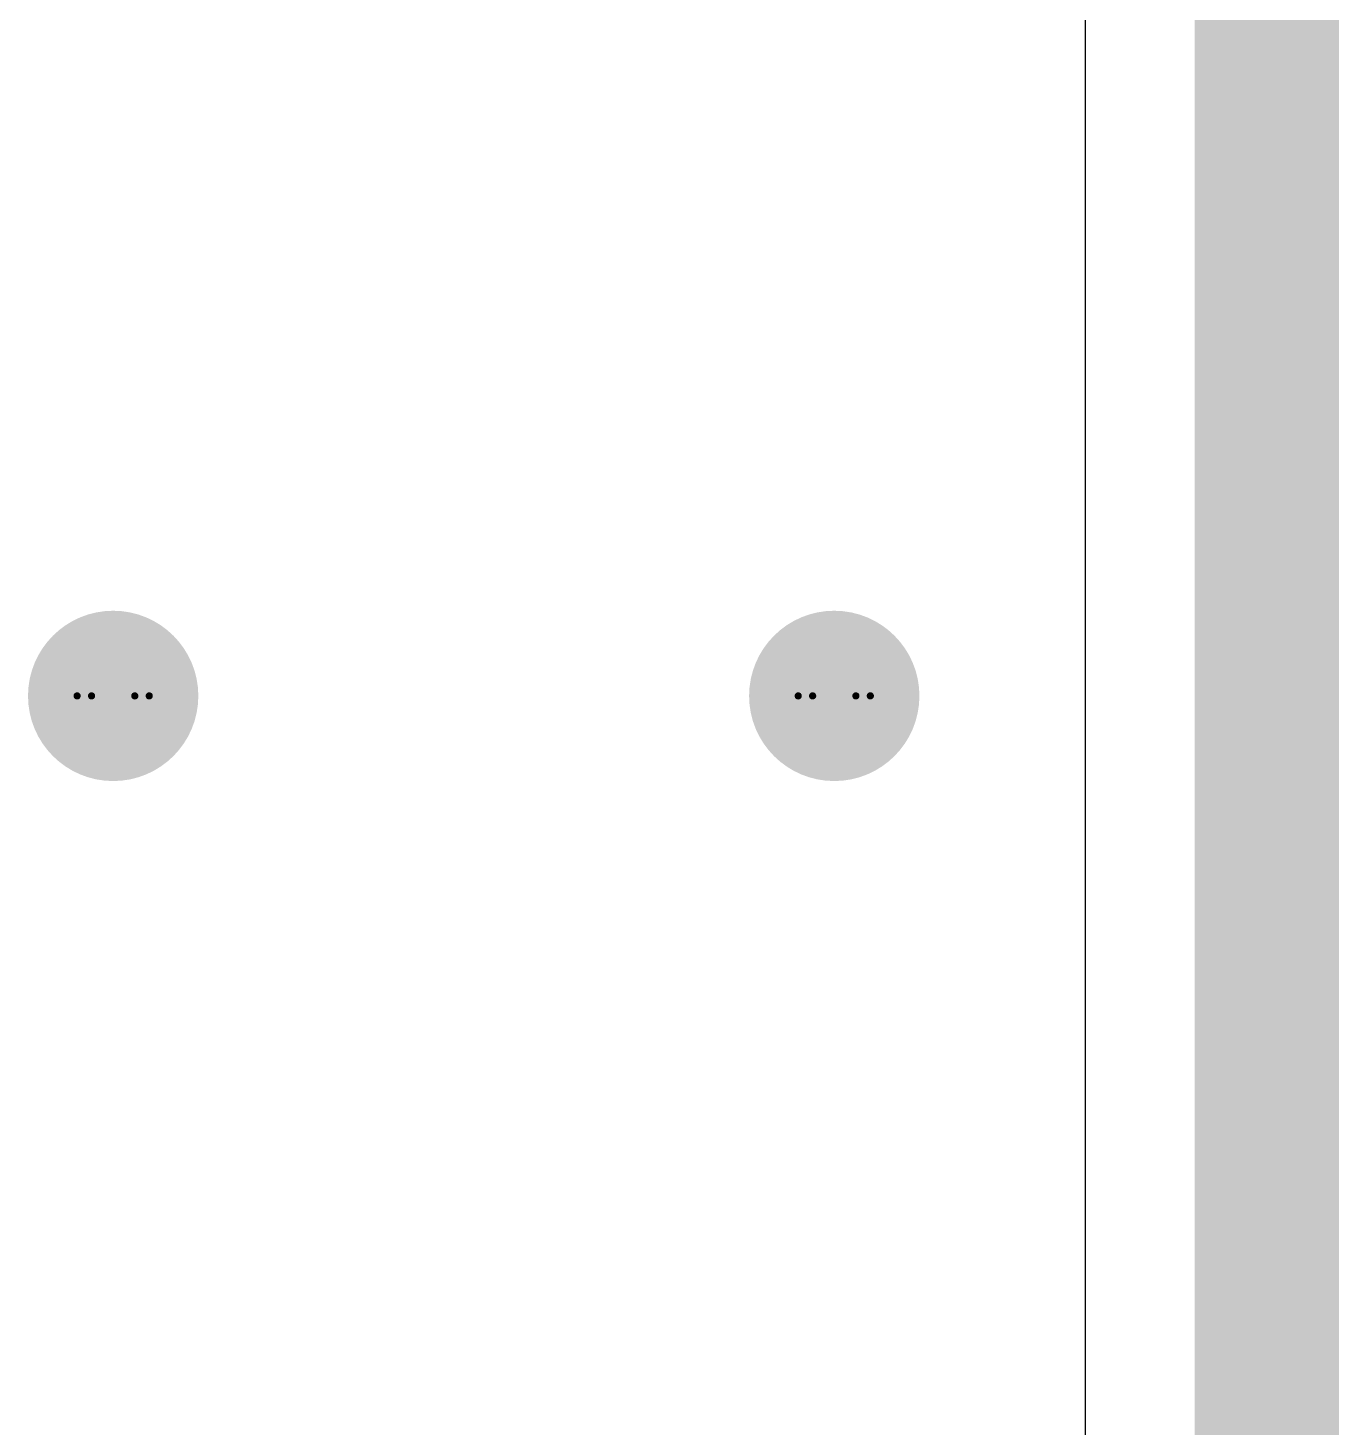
# Model space of a CAD drawing. Header units: inches. Extents: x 0 to 276, y 0 to 124.
# Drawn here: x 38.65 to 47.89, y 21.98 to 31.84 of the extents above; entities that cross this region are included whole.
import ezdxf

# ---------------------------------------------------------------- set-up
doc = ezdxf.new("R2010")
doc.units = ezdxf.units.IN
for name, color, linetype in [('Bottom Layer', 5, 'Continuous'), ('Drill Drawing', 1, 'Continuous'), ('Top Layer', 1, 'Continuous'), ('Via Holes', 16, 'Continuous')]:
    doc.layers.add(name, color=color, linetype=linetype)

msp = doc.modelspace()

# ---------------------------------------------------------------- hatches: boundary and pattern name
at = {"layer": 'Bottom Layer'}
h = msp.add_hatch(color=5, dxfattribs=at)
edge = h.paths.add_edge_path()
edge.add_arc((39.252, 27.1343), 0.6, 0, 360)
h = msp.add_hatch(color=5, dxfattribs=at)
edge = h.paths.add_edge_path()
edge.add_arc((44.332, 27.1343), 0.6, 0, 360)
at = {"layer": 'Top Layer'}
h = msp.add_hatch(color=1, dxfattribs=at)
edge = h.paths.add_edge_path()
edge.add_arc((39.252, 27.1343), 0.6, 0, 360)
h = msp.add_hatch(color=1, dxfattribs=at)
edge = h.paths.add_edge_path()
edge.add_arc((44.332, 27.1343), 0.6, 0, 360)
at = {"layer": 'Via Holes'}
h = msp.add_hatch(color=7, dxfattribs=at)
edge = h.paths.add_edge_path()
edge.add_arc((39.252, 27.1343), 0.3, 0, 360)
h = msp.add_hatch(color=7, dxfattribs=at)
edge = h.paths.add_edge_path()
edge.add_arc((44.332, 27.1343), 0.3, 0, 360)

# ---------------------------------------------------------------- linework, layer by layer
at = {"layer": 'Bottom Layer'}
msp.add_line((46.099, 37.4927), (46.099, 17.4082), dxfattribs=at)
msp.add_lwpolyline([(47.38, 16.0462, 1.016, 1.016, 0), (47.38, 38.7627, 1.016, 1.016, 0)], format="xyseb", dxfattribs=at)
at = {"layer": 'Drill Drawing'}
for points in [[(39.506, 27.1343, 0.0508, 0.0508, 1), (38.998, 27.1343, 0.0508, 0.0508, 1)], [(44.586, 27.1343, 0.0508, 0.0508, 1), (44.078, 27.1343, 0.0508, 0.0508, 1)], [(39.4044, 27.1343, 0.0508, 0.0508, 1), (39.0996, 27.1343, 0.0508, 0.0508, 1)], [(44.4844, 27.1343, 0.0508, 0.0508, 1), (44.1796, 27.1343, 0.0508, 0.0508, 1)], [(38.9853, 27.1343, 0.0254, 0.0254, 1), (39.0107, 27.1343, 0.0254, 0.0254, 1)], [(39.0869, 27.1343, 0.0254, 0.0254, 1), (39.1123, 27.1343, 0.0254, 0.0254, 1)], [(39.3917, 27.1343, 0.0254, 0.0254, 1), (39.4171, 27.1343, 0.0254, 0.0254, 1)], [(39.4933, 27.1343, 0.0254, 0.0254, 1), (39.5187, 27.1343, 0.0254, 0.0254, 1)], [(44.0653, 27.1343, 0.0254, 0.0254, 1), (44.0907, 27.1343, 0.0254, 0.0254, 1)], [(44.1669, 27.1343, 0.0254, 0.0254, 1), (44.1923, 27.1343, 0.0254, 0.0254, 1)], [(44.4717, 27.1343, 0.0254, 0.0254, 1), (44.4971, 27.1343, 0.0254, 0.0254, 1)], [(44.5733, 27.1343, 0.0254, 0.0254, 1), (44.5987, 27.1343, 0.0254, 0.0254, 1)]]:
    msp.add_lwpolyline(points, format="xyseb", close=True, dxfattribs=at)

doc.saveas('drawing.dxf')
